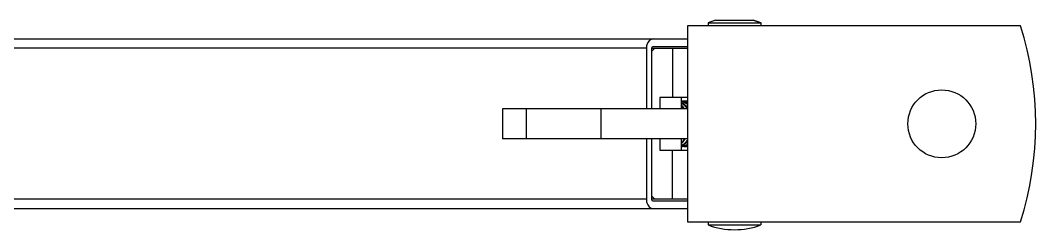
# Model space of a CAD drawing. Extents: x 185245 to 1992634, y -19957 to 755165.
# Drawn here: x 1879432 to 1880659, y 577355 to 577607 of the extents above; entities that cross this region are included whole.
import ezdxf

# ---------------------------------------------------------------- set-up
doc = ezdxf.new("R2010")
doc.units = 0
doc.header["$LTSCALE"] = 1000
doc.header["$MEASUREMENT"] = 0
doc.layers.add('02___PRT_ALL_AXES', color=7, linetype='Continuous')

msp = doc.modelspace()

# ---------------------------------------------------------------- linework, layer by layer
at = {"color": 7, "linetype": 'Continuous'}
for p, q in [((1880640.3, 577600.9), (1880237.8, 577600.9)), ((1880237.8, 577600.9), (1880237.8, 577364.1)), ((1880262.8, 577604.5), (1880262.8, 577600.9)), ((1880326.5, 577604.5), (1880326.5, 577600.9)), ((1878813.5, 577585), (1880237.8, 577585)), ((1880196.4, 577575.9), (1880237.8, 577575.9)), ((1880188.3, 577573.6), (1878855.2, 577573.6)), ((1880188.3, 577573.6), (1880188.3, 577500.7)), ((1880194.8, 577573.6), (1880237.8, 577573.6)), ((1880194.8, 577500.7), (1880194.8, 577573.6)), ((1880219.9, 577573.6), (1880219.9, 577514.4)), ((1880237.8, 577514.4), (1880204.7, 577514.4)), ((1880237.8, 577500.7), (1880014.5, 577500.7)), ((1880014.5, 577500.7), (1880014.5, 577464.3)), ((1880043.2, 577500.7), (1880043.2, 577464.3)), ((1880133.3, 577500.7), (1880133.3, 577464.3)), ((1880237.8, 577464.3), (1880014.5, 577464.3)), ((1880188.3, 577464.3), (1880188.3, 577391.4)), ((1880194.8, 577391.4), (1880194.8, 577464.3)), ((1880230.2, 577464.2), (1880230.3, 577464.2)), ((1880204.7, 577450.6), (1880237.8, 577450.6)), ((1880219.9, 577391.4), (1880219.9, 577450.6)), ((1880188.3, 577391.4), (1878855.2, 577391.4)), ((1880237.8, 577391.4), (1880194.8, 577391.4)), ((1878813.5, 577380.1), (1880237.8, 577380.1)), ((1880237.8, 577389.2), (1880196.4, 577389.2)), ((1880237.8, 577364.1), (1880640.3, 577364.1)), ((1880262.8, 577364.1), (1880262.8, 577360.5)), ((1880326.5, 577364.1), (1880326.5, 577360.5))]:
    msp.add_line(p, q, dxfattribs=at)
for points in [[(1880194.8, 577573.6), (1880194.9, 577574.4), (1880195.2, 577575.2), (1880195.8, 577575.7), (1880196.4, 577575.9)], [(1880196.4, 577389.2), (1880195.8, 577389.3), (1880195.2, 577389.8), (1880194.9, 577390.6), (1880194.8, 577391.4)]]:
    msp.add_lwpolyline(points, dxfattribs=at)
for centre, radius, start, end in [((1880264, 577482.5), 394.5, 342.5364, 17.4636), ((1880228.6, 577494.9), 15, 82.4824, 83.9962), ((1880227.6, 577494.4), 15.4, 72.4837, 80.2332), ((1880232.5, 577495), 14.8, 90.0172, 97.5235), ((1880228.6, 577494.6), 15.2, 75.7644, 82.4657), ((1880228.5, 577494.3), 15.6, 72.5052, 75.7688), ((1880232.5, 577495.1), 14.8, 86.2903, 89.9967), ((1880232.5, 577494.9), 15, 80.629, 86.2824), ((1880233.5, 577495), 14.8, 82.4831, 89.9829), ((1880211.6, 577485.7), 27, 34.0244, 34.6459), ((1880232.4, 577494.4), 15.4, 72.4874, 80.6013), ((1880237.3, 577495), 14.8, 90.0173, 97.5323), ((1880233.4, 577494.6), 15.2, 75.7648, 82.4748), ((1880232.2, 577493.9), 16, 69.7302, 72.506), ((1880233.3, 577494.3), 15.5, 73.4415, 75.7729), ((1880237.3, 577495.1), 14.7, 88.3603, 89.9995), ((1880212.2, 577477.4), 25.6, 328.2813, 329.0616), ((1880230.1, 577467.8), 12.6, 270.4275, 274.3388), ((1880231, 577467.9), 12.7, 270.0261, 278.822), ((1880231, 577468.2), 13.1, 278.8281, 285.3359), ((1880234.9, 577467.9), 12.7, 261.1841, 269.9741), ((1880230.9, 577468.5), 13.3, 285.3229, 286.4114), ((1880234.9, 577467.8), 12.6, 270.0047, 274.3398), ((1880234.9, 577468.1), 12.9, 274.3664, 282.8789), ((1880235.9, 577467.9), 12.7, 270.024, 278.5353)]:
    msp.add_arc(centre, radius, start, end, dxfattribs=at)
for points, knots in [([(1880196.4, 577585), (1880193, 577585), (1880188.8, 577579.8), (1880188.3, 577575), (1880188.3, 577573.6)], [0, 0, 0, 0, 0.699639, 1, 1, 1, 1]), ([(1880237.8, 577502.2), (1880237.3, 577502.9), (1880235.1, 577505.4), (1880232.4, 577507.4), (1880230.2, 577508.4)], [0, 0, 0, 0, 0.264129, 1, 1, 1, 1]), ([(1880230.2, 577507.9), (1880230.9, 577507.6), (1880233.9, 577505.7), (1880236.3, 577503), (1880237.8, 577500.8)], [0, 0, 0, 0, 0.237509, 1, 1, 1, 1]), ([(1880230.2, 577458.5), (1880230.7, 577458.9), (1880232.6, 577460.5), (1880234.1, 577462.6), (1880235.1, 577464.2)], [0, 0, 0, 0, 0.238298, 1, 1, 1, 1]), ([(1880234, 577463.9), (1880233.7, 577463.5), (1880232.6, 577461.8), (1880231.3, 577460.3), (1880230.2, 577459.3)], [0, 0, 0, 0, 0.259883, 1, 1, 1, 1]), ([(1880237.8, 577462.4), (1880237.2, 577461.7), (1880235.2, 577459.1), (1880232.4, 577457.1), (1880230.2, 577456.2)], [0, 0, 0, 0, 0.268325, 1, 1, 1, 1]), ([(1880230.2, 577455.8), (1880230.9, 577456.1), (1880233.8, 577457.3), (1880236.3, 577459.4), (1880237.8, 577461.2)], [0, 0, 0, 0, 0.236582, 1, 1, 1, 1]), ([(1880237.8, 577457.7), (1880237.3, 577457.3), (1880235.2, 577456.1), (1880232.8, 577455.4), (1880231, 577455.2)], [0, 0, 0, 0, 0.260499, 1, 1, 1, 1]), ([(1880188.3, 577391.4), (1880188.3, 577390), (1880188.8, 577385.2), (1880193, 577380.1), (1880196.4, 577380.1)], [0, 0, 0, 0, 0.300361, 1, 1, 1, 1])]:
    msp.add_open_spline(points, degree=3, knots=knots, dxfattribs=at)
for points in [[(1880233.8, 577501), (1880232.8, 577502.5), (1880231.6, 577504), (1880230.2, 577505.2)], [(1880230.2, 577504.2), (1880231.3, 577503.2), (1880232.2, 577502), (1880233, 577500.8)], [(1880232.2, 577509.1), (1880234.2, 577508.5), (1880236.1, 577507.4), (1880237.8, 577506.1)], [(1880237.8, 577506.8), (1880236.4, 577507.8), (1880234.8, 577508.6), (1880233.2, 577509.1)], [(1880234.7, 577455.7), (1880235.8, 577456), (1880236.8, 577456.5), (1880237.8, 577457)]]:
    msp.add_open_spline(points, degree=3, dxfattribs=at)
at = {"layer": '02___PRT_ALL_AXES', "color": 7, "linetype": 'Continuous'}
for p, q in [((1880271.9, 577607.4), (1880262.8, 577604.5)), ((1880262.8, 577604.5), (1880326.5, 577604.5)), ((1880262.8, 577604.5), (1880262.8, 577600.9)), ((1880271.9, 577607.4), (1880317.4, 577607.4)), ((1880317.4, 577607.4), (1880326.5, 577604.5)), ((1880326.5, 577604.5), (1880326.5, 577600.9)), ((1880194.8, 577570), (1880198.4, 577573.6)), ((1880204.7, 577514.4), (1880204.7, 577500.7)), ((1880230.2, 577514.4), (1880230.2, 577500.7)), ((1880204.7, 577464.3), (1880204.7, 577450.6)), ((1880230.2, 577464.3), (1880230.2, 577450.6)), ((1880198.4, 577391.4), (1880194.8, 577395)), ((1880262.8, 577364.1), (1880262.8, 577360.5)), ((1880262.8, 577360.5), (1880326.5, 577360.5)), ((1880326.5, 577364.1), (1880326.5, 577360.5))]:
    msp.add_line(p, q, dxfattribs=at)
msp.add_circle((1880545.1, 577482.5), 41, dxfattribs=at)
for centre, start, end in [((1880294.7, 577519.2), 104.4775, 110.4873), ((1880294.7, 577519.2), 69.5127, 75.5225), ((1880294.7, 577445.8), 249.5127, 290.4873)]:
    msp.add_arc(centre, 91.1, start, end, dxfattribs=at)

doc.saveas('drawing.dxf')
